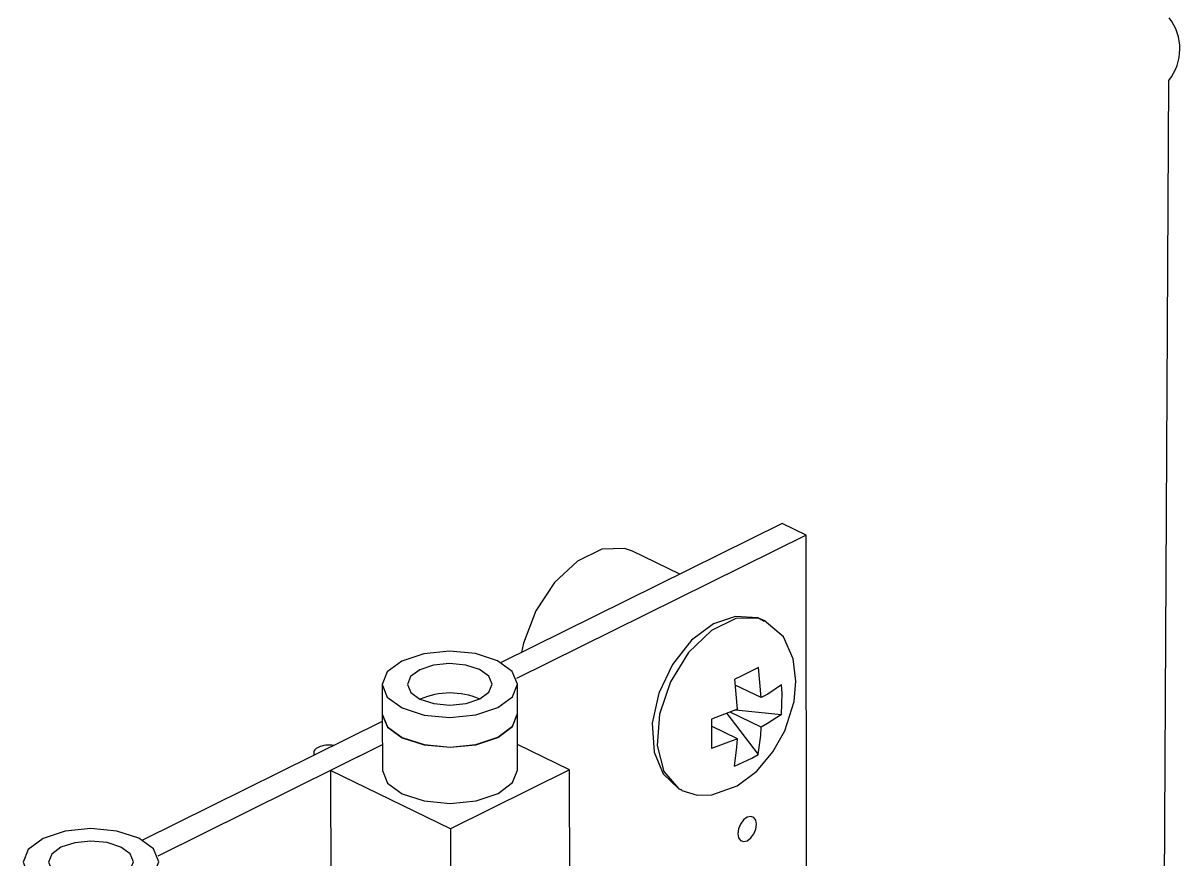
# Model space of a CAD drawing. Extents: x 0 to 161, y 0 to 212.
# Drawn here: x 103.04 to 109.16, y 157.79 to 162.21 of the extents above; entities that cross this region are included whole.
import ezdxf

# ---------------------------------------------------------------- set-up
doc = ezdxf.new("R2010")
doc.units = 0
doc.layers.get('0').update_dxf_attribs({"linetype": 'CONTINUOUS'})

msp = doc.modelspace()

# ---------------------------------------------------------------- linework, layer by layer
at = {"color": 7, "linetype": 'CONTINUOUS'}
for p, q in [((109.0604, 154.8307), (109.0988, 161.9037)), ((107.0546, 159.5625), (105.5696, 158.8277)), ((107.1812, 159.5015), (107.0546, 159.5625)), ((107.1812, 159.5015), (105.6506, 158.7438)), ((107.1846, 156.5633), (107.1812, 159.5015)), ((106.5146, 159.2953), (106.2641, 159.4163)), ((106.9445, 158.6428), (106.9298, 158.8023)), ((105.6563, 158.5581), (105.6559, 158.714)), ((106.8191, 158.5815), (106.8044, 158.7411)), ((104.9406, 158.7119), (104.9411, 158.556)), ((106.9445, 158.6428), (106.8074, 158.7091)), ((104.9411, 158.5544), (104.942, 158.2583)), ((105.657, 158.2604), (105.6563, 158.5565)), ((106.8191, 158.5815), (106.6814, 158.529)), ((106.7619, 158.5597), (106.9282, 158.3423)), ((106.944, 158.487), (106.7797, 158.5665)), ((106.8092, 158.5778), (107.0511, 158.5543)), ((104.9412, 158.5167), (103.6746, 157.89)), ((106.8186, 158.4258), (106.6815, 158.4921)), ((106.8186, 158.4258), (106.6809, 158.3733)), ((104.9416, 158.3928), (103.7553, 157.8056)), ((104.5791, 158.3521), (104.5791, 158.3376)), ((104.9416, 158.3928), (104.6676, 158.2571)), ((105.9315, 158.2618), (105.6567, 158.395)), ((105.3014, 157.9493), (104.6676, 158.2571)), ((104.6676, 158.2571), (104.6718, 157.0276)), ((105.9315, 158.2618), (105.3014, 157.9493)), ((105.9344, 157.0322), (105.9315, 158.2618)), ((105.3014, 157.9493), (105.305, 156.7191))]:
    msp.add_line(p, q, dxfattribs=at)
for points in [[(106.2641, 159.4163), (106.2217, 159.4312), (106.1012, 159.427), (105.9727, 159.3644), (105.8518, 159.251), (105.7531, 159.1005), (105.6885, 158.931), (105.6773, 158.881)], [(106.9593, 159.0445), (106.9259, 159.0638), (106.809, 159.0718), (106.692, 159.0319), (106.5765, 158.9457), (106.4755, 158.8186), (106.4034, 158.6672), (106.3687, 158.5074), (106.3777, 158.3547), (106.4265, 158.2395), (106.5082, 158.1617), (106.5204, 158.158)], [(106.9677, 159.0467), (106.9301, 159.0618), (106.81, 159.061), (106.681, 158.9981), (106.5604, 158.8814), (106.4647, 158.7268), (106.4067, 158.5551), (106.3943, 158.3897), (106.4292, 158.2528), (106.5066, 158.163), (106.524, 158.1531)], [(106.5256, 158.1522), (106.6065, 158.1279), (106.6841, 158.1287), (106.8176, 158.1759), (106.922, 158.2549), (107.0064, 158.3556), (107.0692, 158.468), (107.1177, 158.6231), (107.1278, 158.7293), (107.1139, 158.848), (107.0619, 158.9638), (106.9599, 159.0506)], [(105.046, 158.5883), (105.1623, 158.5507), (105.2993, 158.5379), (105.4361, 158.5517), (105.552, 158.5901), (105.6291, 158.6473), (105.6559, 158.7144), (105.6282, 158.7813), (105.5503, 158.8378), (105.4341, 158.8753), (105.2972, 158.8881), (105.1605, 158.8743), (105.0447, 158.8359), (104.9675, 158.7789), (104.9406, 158.7118), (104.9681, 158.6448), (105.046, 158.5883)], [(105.1406, 158.6351), (105.2133, 158.6116), (105.2989, 158.6036), (105.3844, 158.6123), (105.4568, 158.6363), (105.505, 158.672), (105.5218, 158.7139), (105.5045, 158.7557), (105.4558, 158.7911), (105.3831, 158.8145), (105.2976, 158.8225), (105.2121, 158.8139), (105.1397, 158.7899), (105.0915, 158.7542), (105.0747, 158.7123), (105.0919, 158.6704), (105.1406, 158.6351)], [(106.9298, 158.8023), (106.8412, 158.7588), (106.8044, 158.7411)], [(107.0517, 158.71), (106.9789, 158.6617), (106.9445, 158.6428)], [(107.0511, 158.5543), (107.0544, 158.6661), (107.0517, 158.71)], [(104.9411, 158.556), (104.9411, 158.5558), (104.9686, 158.4889), (105.0465, 158.4323)], [(104.9411, 158.5544), (104.9411, 158.5543), (104.9686, 158.4873), (105.0465, 158.4308)], [(105.0465, 158.4323), (105.1627, 158.3947), (105.2997, 158.3819), (105.4366, 158.3957), (105.5524, 158.4342), (105.6295, 158.4913), (105.6563, 158.5581)], [(105.0465, 158.4308), (105.1627, 158.3932), (105.2997, 158.3803), (105.4366, 158.3942), (105.5524, 158.4326), (105.6295, 158.4898), (105.6563, 158.5565)], [(107.0511, 158.5543), (106.9783, 158.5059), (106.944, 158.487)], [(106.6814, 158.529), (106.6816, 158.4154), (106.6809, 158.3733)], [(106.9282, 158.3423), (106.9417, 158.4427), (106.944, 158.487)], [(106.8029, 158.281), (106.8163, 158.3814), (106.8186, 158.4258)], [(104.6025, 158.3801), (104.5925, 158.3741), (104.5851, 158.3672), (104.5806, 158.3598), (104.5791, 158.3521), (104.5806, 158.3445), (104.5833, 158.3396)], [(106.8029, 158.281), (106.8949, 158.3229), (106.9282, 158.3423)], [(104.942, 158.2583), (104.942, 158.2581), (104.9696, 158.1912), (105.0474, 158.1345), (105.1636, 158.0969), (105.3006, 158.0841), (105.4374, 158.098), (105.5532, 158.1364), (105.6303, 158.1936), (105.657, 158.2604)], [(106.9199, 157.9737), (106.9161, 157.9955), (106.9053, 158.0101), (106.889, 158.0155), (106.8699, 158.0107), (106.8508, 157.9965), (106.8347, 157.9751), (106.8239, 157.9496), (106.8201, 157.924), (106.8239, 157.9023), (106.8348, 157.8876), (106.851, 157.8822), (106.8701, 157.887), (106.8892, 157.9012), (106.9054, 157.9227), (106.9162, 157.9481), (106.9199, 157.9737)], [(103.1483, 157.6493), (103.2647, 157.6115), (103.402, 157.5986), (103.5393, 157.6125), (103.6556, 157.6512), (103.7333, 157.7086), (103.7605, 157.7761), (103.7331, 157.8434), (103.6553, 157.9002), (103.539, 157.9379), (103.4018, 157.9507), (103.2646, 157.9368), (103.1483, 157.8983), (103.0706, 157.8409), (103.0433, 157.7734), (103.0706, 157.7062), (103.1483, 157.6493)], [(103.2434, 157.6964), (103.3162, 157.6728), (103.402, 157.6647), (103.4877, 157.6734), (103.5604, 157.6975), (103.609, 157.7334), (103.626, 157.7756), (103.6089, 157.8176), (103.5603, 157.8531), (103.4876, 157.8767), (103.4018, 157.8848), (103.3161, 157.8761), (103.2434, 157.852), (103.1948, 157.8161), (103.1778, 157.7739), (103.1948, 157.7319), (103.2434, 157.6964)]]:
    msp.add_lwpolyline(points, dxfattribs=at)
for centre, radius, start, end in [((108.8907, 162.0699), 0.2663, 321.38636, 37.99164), ((105.2996, 158.2682), 0.3991, 67.22201, 113.18778), ((104.6599, 158.2485), 0.1435, 79.99726, 113.57437)]:
    msp.add_arc(centre, radius, start, end, dxfattribs=at)

doc.saveas('drawing.dxf')
